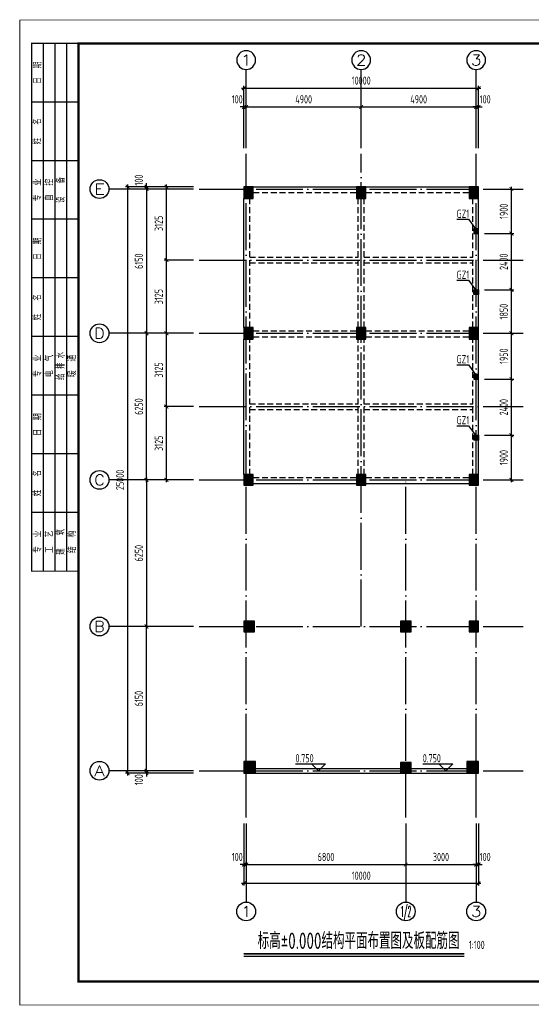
# Model space of a CAD drawing. Extents: x 287149 to 898857, y 100802 to 160212.
# Drawn here: x 646237 to 668119, y 100812 to 142832 of the extents above; entities that cross this region are included whole.
import ezdxf
from ezdxf.enums import TextEntityAlignment as Align

# ---------------------------------------------------------------- set-up
doc = ezdxf.new("R2010")
doc.units = 0
doc.header["$LTSCALE"] = 1000
doc.linetypes.add('3', pattern=[3.75, 2.5, -1.25])
doc.linetypes.add('DOTE', pattern=[2.42, 2, -0.2, 0.02, -0.2])
doc.layers.get('0').update_dxf_attribs({"linetype": 'CONTINUOUS'})
doc.layers.get('DEFPOINTS').update_dxf_attribs({"linetype": 'CONTINUOUS'})
for name, color, linetype in [('AXIS', 8, 'DOTE'), ('AXIS_DIM', 3, 'CONTINUOUS'), ('AXIS_TEXT', 3, 'CONTINUOUS'), ('COLU', 7, 'CONTINUOUS'), ('FRAME', 3, 'CONTINUOUS'), ('S_BEAM', 4, 'CONTINUOUS'), ('S_BEAMDASH', 134, '3'), ('S_CL', 2, 'CONTINUOUS'), ('TEXT', 7, 'CONTINUOUS'), ('THIN', 7, 'CONTINUOUS'), ('填充', 8, 'CONTINUOUS'), ('柱涂实', 54, 'CONTINUOUS'), ('第三道尺寸线', 4, 'CONTINUOUS')]:
    doc.layers.add(name, color=color, linetype=linetype)
doc.styles.add('_AXIS', font='complex.shx', dxfattribs={"bigfont": 'gbcbig.shx'})
doc.styles.add('COMPLEX', font='COMPLEX')
doc.styles.add('DXFS', font='txt.shx', dxfattribs={"width": 0.7, "bigfont": 'dxfs.shx'})
doc.styles.add('TSSD_Dimension', font='tssdeng.shx', dxfattribs={"width": 0.7, "bigfont": 'hztxt.shx'})
doc.styles.add('TSSD_Label', font='tssdeng.shx', dxfattribs={"width": 0.7, "bigfont": 'aHzTXT.shx'})
doc.styles.add('TSSD_Rein', font='tssdeng.shx', dxfattribs={"width": 0.7, "bigfont": 'hztxt.shx'})
doc.dimstyles.new('TSSD_100_100', dxfattribs={"dimtxt": 350, "dimasz": 150, "dimexe": 100, "dimexo": 250, "dimgap": 150, "dimtad": 1, "dimdec": 0, "dimzin": 0, "dimdsep": 46, "dimtxsty": 'TSSD_Dimension', "dimblk": 'ARCHTICK', "dimcen": 0, "dimdle": 100, "dimclrd": 3, "dimclre": 3, "dimclrt": 7, "dimadec": 0, "dimazin": 0, "dimtfac": 1, "dimtdec": 0, "dimtix": 1, "dimtmove": 2, "dimatfit": 3, "dimfxl": 100, "dimtolj": 1, "dimtzin": 0, "dimarcsym": 0})

# ---------------------------------------------------------------- blocks, each defined once
blk = doc.blocks.new('_ARCHTICK')
at = {"color": 0}
blk.add_lwpolyline([(-0.53033, -0.53033, 0.25, 0.25, 0), (0.53033, 0.53033, 0.5, 0.5, 0)], format="xyseb", dxfattribs=at)
blk = doc.blocks.new('*D180')
at = {"layer": 'AXIS_DIM', "color": 3, "lineweight": -2}
for p, q in [((655786.971394, 139111.631469), (660886.971394, 139111.631469)), ((655886.971394, 137361.708046), (655886.971394, 139211.631469)), ((660786.971394, 137361.708046), (660786.971394, 139211.631469))]:
    blk.add_line(p, q, dxfattribs=at)
at = {"layer": 'DEFPOINTS', "color": 0}
for p in [(660786.971394, 139111.631469), (655886.971394, 137111.708046), (660786.971394, 137111.708046)]:
    blk.add_point(p, dxfattribs=at)
at = {"layer": 'AXIS_DIM', "color": 3, "lineweight": -2, "xscale": 150, "yscale": 150, "zscale": 150, "rotation": 180}
blk.add_blockref('_ARCHTICK', (655886.971394, 139111.631469), dxfattribs=at)
at = {"layer": 'AXIS_DIM', "color": 3, "lineweight": -2, "xscale": 150, "yscale": 150, "zscale": 150}
blk.add_blockref('_ARCHTICK', (660786.971394, 139111.631469), dxfattribs=at)
at = {"layer": 'AXIS_DIM', "color": 7, "insert": (658336.971394, 139436.631469), "char_height": 350, "attachment_point": 5, "style": 'TSSD_Dimension'}
blk.add_mtext('\\A1;4900', dxfattribs=at)
blk = doc.blocks.new('*D181')
at = {"layer": 'AXIS_DIM', "color": 3, "lineweight": -2}
for p, q in [((660686.971394, 139111.631469), (665786.971394, 139111.631469)), ((660786.971394, 137361.708046), (660786.971394, 139211.631469)), ((665686.971394, 137361.708046), (665686.971394, 139211.631469))]:
    blk.add_line(p, q, dxfattribs=at)
at = {"layer": 'DEFPOINTS', "color": 0}
for p in [(665686.971394, 139111.631469), (660786.971394, 137111.708046), (665686.971394, 137111.708046)]:
    blk.add_point(p, dxfattribs=at)
at = {"layer": 'AXIS_DIM', "color": 3, "lineweight": -2, "xscale": 150, "yscale": 150, "zscale": 150, "rotation": 180}
blk.add_blockref('_ARCHTICK', (660786.971394, 139111.631469), dxfattribs=at)
at = {"layer": 'AXIS_DIM', "color": 3, "lineweight": -2, "xscale": 150, "yscale": 150, "zscale": 150}
blk.add_blockref('_ARCHTICK', (665686.971394, 139111.631469), dxfattribs=at)
at = {"layer": 'AXIS_DIM', "color": 7, "insert": (663236.971394, 139436.631469), "char_height": 350, "attachment_point": 5, "style": 'TSSD_Dimension'}
blk.add_mtext('\\A1;4900', dxfattribs=at)
blk = doc.blocks.new('*D182')
at = {"layer": 'AXIS_DIM', "color": 3, "lineweight": -2}
for p, q in [((653636.971394, 116961.708046), (651537.044864, 116961.708046)), ((651637.044864, 110711.708046), (651637.044864, 117061.708046)), ((653636.971394, 110811.708046), (651537.044864, 110811.708046))]:
    blk.add_line(p, q, dxfattribs=at)
at = {"layer": 'DEFPOINTS', "color": 0}
for p in [(651637.044864, 116961.708046), (653886.971394, 116961.708046), (653886.971394, 110811.708046)]:
    blk.add_point(p, dxfattribs=at)
at = {"layer": 'AXIS_DIM', "color": 3, "lineweight": -2, "xscale": 150, "yscale": 150, "zscale": 150}
for p, rotation in [((651637.044864, 116961.708046), 90), ((651637.044864, 110811.708046), 270)]:
    blk.add_blockref('_ARCHTICK', p, dxfattribs=dict(at, rotation=rotation))
at = {"layer": 'AXIS_DIM', "color": 7, "insert": (651312.044864, 113886.708046), "char_height": 350, "attachment_point": 5, "rotation": 90, "style": 'TSSD_Dimension'}
blk.add_mtext('\\A1;6150', dxfattribs=at)
blk = doc.blocks.new('*D183')
at = {"layer": 'AXIS_DIM', "color": 3, "lineweight": -2}
for p, q in [((653636.971394, 123211.708046), (651537.044864, 123211.708046)), ((651637.044864, 123311.708046), (651637.044864, 116861.708046)), ((653636.971394, 116961.708046), (651537.044864, 116961.708046))]:
    blk.add_line(p, q, dxfattribs=at)
at = {"layer": 'DEFPOINTS', "color": 0}
for p in [(653886.971394, 123211.708046), (651637.044864, 116961.708046), (653886.971394, 116961.708046)]:
    blk.add_point(p, dxfattribs=at)
at = {"layer": 'AXIS_DIM', "color": 3, "lineweight": -2, "xscale": 150, "yscale": 150, "zscale": 150}
for p, rotation in [((651637.044864, 123211.708046), 90), ((651637.044864, 116961.708046), 270)]:
    blk.add_blockref('_ARCHTICK', p, dxfattribs=dict(at, rotation=rotation))
at = {"layer": 'AXIS_DIM', "color": 7, "insert": (651312.044864, 120086.708046), "char_height": 350, "attachment_point": 5, "rotation": 90, "style": 'TSSD_Dimension'}
blk.add_mtext('\\A1;6250', dxfattribs=at)
blk = doc.blocks.new('*D184')
at = {"layer": 'AXIS_DIM', "color": 3, "lineweight": -2}
for p, q in [((653636.971394, 135611.708046), (651537.044864, 135611.708046)), ((651637.044864, 135711.708046), (651637.044864, 129361.708046)), ((653636.971394, 129461.708046), (651537.044864, 129461.708046))]:
    blk.add_line(p, q, dxfattribs=at)
at = {"layer": 'DEFPOINTS', "color": 0}
for p in [(653886.971394, 135611.708046), (651637.044864, 129461.708046), (653886.971394, 129461.708046)]:
    blk.add_point(p, dxfattribs=at)
at = {"layer": 'AXIS_DIM', "color": 3, "lineweight": -2, "xscale": 150, "yscale": 150, "zscale": 150}
for p, rotation in [((651637.044864, 135611.708046), 90), ((651637.044864, 129461.708046), 270)]:
    blk.add_blockref('_ARCHTICK', p, dxfattribs=dict(at, rotation=rotation))
at = {"layer": 'AXIS_DIM', "color": 7, "insert": (651312.044864, 132536.708046), "char_height": 350, "attachment_point": 5, "rotation": 90, "style": 'TSSD_Dimension'}
blk.add_mtext('\\A1;6150', dxfattribs=at)
blk = doc.blocks.new('*D185')
at = {"layer": 'AXIS_DIM', "color": 3, "lineweight": -2}
for p, q in [((655786.971394, 137361.708046), (655786.971394, 140011.631469)), ((665786.971394, 137361.708046), (665786.971394, 140011.631469)), ((655686.971394, 139911.631469), (665886.971394, 139911.631469))]:
    blk.add_line(p, q, dxfattribs=at)
at = {"layer": 'DEFPOINTS', "color": 0}
for p in [(665786.971394, 139911.631469), (655786.971394, 137111.708046), (665786.971394, 137111.708046)]:
    blk.add_point(p, dxfattribs=at)
at = {"layer": 'AXIS_DIM', "color": 3, "lineweight": -2, "xscale": 150, "yscale": 150, "zscale": 150, "rotation": 180}
blk.add_blockref('_ARCHTICK', (655786.971394, 139911.631469), dxfattribs=at)
at = {"layer": 'AXIS_DIM', "color": 3, "lineweight": -2, "xscale": 150, "yscale": 150, "zscale": 150}
blk.add_blockref('_ARCHTICK', (665786.971394, 139911.631469), dxfattribs=at)
at = {"layer": 'AXIS_DIM', "color": 7, "insert": (660786.971394, 140236.631469), "char_height": 350, "attachment_point": 5, "style": 'TSSD_Dimension'}
blk.add_mtext('\\A1;10000', dxfattribs=at)
blk = doc.blocks.new('*D186')
at = {"layer": 'AXIS_DIM', "color": 3, "lineweight": -2}
for p, q in [((650837.044864, 110611.708046), (650837.044864, 135811.708046)), ((653636.971394, 135711.708046), (650737.044864, 135711.708046)), ((653636.971394, 110711.708046), (650737.044864, 110711.708046))]:
    blk.add_line(p, q, dxfattribs=at)
at = {"layer": 'DEFPOINTS', "color": 0}
for p in [(650837.044864, 135711.708046), (653886.971394, 135711.708046), (653886.971394, 110711.708046)]:
    blk.add_point(p, dxfattribs=at)
at = {"layer": 'AXIS_DIM', "color": 3, "lineweight": -2, "xscale": 150, "yscale": 150, "zscale": 150}
for p, rotation in [((650837.044864, 135711.708046), 90), ((650837.044864, 110711.708046), 270)]:
    blk.add_blockref('_ARCHTICK', p, dxfattribs=dict(at, rotation=rotation))
at = {"layer": 'AXIS_DIM', "color": 7, "insert": (650512.044864, 123211.708046), "char_height": 350, "attachment_point": 5, "rotation": 90, "style": 'TSSD_Dimension'}
blk.add_mtext('\\A1;25000', dxfattribs=at)
blk = doc.blocks.new('*D187')
at = {"layer": 'AXIS_DIM', "color": 3, "lineweight": -2}
for p, q in [((651637.044864, 110811.708046), (651637.044864, 110961.708046)), ((653636.971394, 110811.708046), (651537.044864, 110811.708046)), ((653636.971394, 110711.708046), (651537.044864, 110711.708046)), ((651637.044864, 110811.708046), (651637.044864, 110711.708046)), ((651637.044864, 110711.708046), (651637.044864, 110561.708046))]:
    blk.add_line(p, q, dxfattribs=at)
at = {"layer": 'DEFPOINTS', "color": 0}
for p in [(651637.044864, 110711.708046), (653886.971394, 110811.708046), (653886.971394, 110711.708046)]:
    blk.add_point(p, dxfattribs=at)
at = {"layer": 'AXIS_DIM', "color": 3, "lineweight": -2, "xscale": 150, "yscale": 150, "zscale": 150}
for p, rotation in [((651637.044864, 110811.708046), 270), ((651637.044864, 110711.708046), 90)]:
    blk.add_blockref('_ARCHTICK', p, dxfattribs=dict(at, rotation=rotation))
at = {"layer": 'AXIS_DIM', "color": 7, "insert": (651312.044864, 110429.464456), "char_height": 350, "attachment_point": 5, "rotation": 90, "style": 'TSSD_Dimension'}
blk.add_mtext('\\A1;100', dxfattribs=at)
blk = doc.blocks.new('*D188')
at = {"layer": 'AXIS_DIM', "color": 3, "lineweight": -2}
for p, q in [((651637.044864, 135711.708046), (651637.044864, 135861.708046)), ((653636.971394, 135711.708046), (651537.044864, 135711.708046)), ((653636.971394, 135611.708046), (651537.044864, 135611.708046)), ((651637.044864, 135611.708046), (651637.044864, 135711.708046)), ((651637.044864, 135611.708046), (651637.044864, 135461.708046))]:
    blk.add_line(p, q, dxfattribs=at)
at = {"layer": 'DEFPOINTS', "color": 0}
for p in [(651637.044864, 135711.708046), (653886.971394, 135711.708046), (653886.971394, 135611.708046)]:
    blk.add_point(p, dxfattribs=at)
at = {"layer": 'AXIS_DIM', "color": 3, "lineweight": -2, "xscale": 150, "yscale": 150, "zscale": 150}
for p, rotation in [((651637.044864, 135711.708046), 270), ((651637.044864, 135611.708046), 90)]:
    blk.add_blockref('_ARCHTICK', p, dxfattribs=dict(at, rotation=rotation))
at = {"layer": 'AXIS_DIM', "color": 7, "insert": (651312.044864, 135993.951635), "char_height": 350, "attachment_point": 5, "rotation": 90, "style": 'TSSD_Dimension'}
blk.add_mtext('\\A1;100', dxfattribs=at)
blk = doc.blocks.new('*D189')
at = {"layer": 'AXIS_DIM', "color": 3, "lineweight": -2}
for p, q in [((665686.971394, 139111.631469), (665536.971394, 139111.631469)), ((665686.971394, 137361.708046), (665686.971394, 139211.631469)), ((665686.971394, 139111.631469), (665786.971394, 139111.631469)), ((665786.971394, 137361.708046), (665786.971394, 139211.631469)), ((665786.971394, 139111.631469), (665936.971394, 139111.631469))]:
    blk.add_line(p, q, dxfattribs=at)
at = {"layer": 'DEFPOINTS', "color": 0}
for p in [(665786.971394, 139111.631469), (665686.971394, 137111.708046), (665786.971394, 137111.708046)]:
    blk.add_point(p, dxfattribs=at)
at = {"layer": 'AXIS_DIM', "color": 3, "lineweight": -2, "xscale": 150, "yscale": 150, "zscale": 150}
blk.add_blockref('_ARCHTICK', (665686.971394, 139111.631469), dxfattribs=at)
at = {"layer": 'AXIS_DIM', "color": 3, "lineweight": -2, "xscale": 150, "yscale": 150, "zscale": 150, "rotation": 180}
blk.add_blockref('_ARCHTICK', (665786.971394, 139111.631469), dxfattribs=at)
at = {"layer": 'AXIS_DIM', "color": 7, "insert": (666069.214984, 139436.631469), "char_height": 350, "attachment_point": 5, "style": 'TSSD_Dimension'}
blk.add_mtext('\\A1;100', dxfattribs=at)
blk = doc.blocks.new('*D190')
at = {"layer": 'AXIS_DIM', "color": 3, "lineweight": -2}
for p, q in [((655786.971394, 139111.631469), (655636.971394, 139111.631469)), ((655786.971394, 137361.708046), (655786.971394, 139211.631469)), ((655886.971394, 139111.631469), (655786.971394, 139111.631469)), ((655886.971394, 137361.708046), (655886.971394, 139211.631469)), ((655886.971394, 139111.631469), (656036.971394, 139111.631469))]:
    blk.add_line(p, q, dxfattribs=at)
at = {"layer": 'DEFPOINTS', "color": 0}
for p in [(655786.971394, 139111.631469), (655786.971394, 137111.708046), (655886.971394, 137111.708046)]:
    blk.add_point(p, dxfattribs=at)
at = {"layer": 'AXIS_DIM', "color": 3, "lineweight": -2, "xscale": 150, "yscale": 150, "zscale": 150}
blk.add_blockref('_ARCHTICK', (655786.971394, 139111.631469), dxfattribs=at)
at = {"layer": 'AXIS_DIM', "color": 3, "lineweight": -2, "xscale": 150, "yscale": 150, "zscale": 150, "rotation": 180}
blk.add_blockref('_ARCHTICK', (655886.971394, 139111.631469), dxfattribs=at)
at = {"layer": 'AXIS_DIM', "color": 7, "insert": (655504.727804, 139436.631469), "char_height": 350, "attachment_point": 5, "style": 'TSSD_Dimension'}
blk.add_mtext('\\A1;100', dxfattribs=at)
blk = doc.blocks.new('_AXISO')
blk.add_circle((0, 0), 0.5)
at = {"layer": 'AXIS_TEXT', "style": 'COMPLEX', "width": 1.041667}
blk.add_attdef('A', text='', height=0.56, dxfattribs=at).set_placement((-0.25, -0.28), (0.25, -0.28), align=Align.FIT)
blk = doc.blocks.new('*D191')
at = {"layer": 'AXIS_DIM', "color": 3, "lineweight": -2}
for p, q in [((653636.971394, 129461.708046), (651537.044864, 129461.708046)), ((651637.044864, 123111.708046), (651637.044864, 129561.708046)), ((653636.971394, 123211.708046), (651537.044864, 123211.708046))]:
    blk.add_line(p, q, dxfattribs=at)
at = {"layer": 'DEFPOINTS', "color": 0}
for p in [(651637.044864, 129461.708046), (653886.971394, 129461.708046), (653886.971394, 123211.708046)]:
    blk.add_point(p, dxfattribs=at)
at = {"layer": 'AXIS_DIM', "color": 3, "lineweight": -2, "xscale": 150, "yscale": 150, "zscale": 150}
for p, rotation in [((651637.044864, 129461.708046), 90), ((651637.044864, 123211.708046), 270)]:
    blk.add_blockref('_ARCHTICK', p, dxfattribs=dict(at, rotation=rotation))
at = {"layer": 'AXIS_DIM', "color": 7, "insert": (651312.044864, 126336.708046), "char_height": 350, "attachment_point": 5, "rotation": 90, "style": 'TSSD_Dimension'}
blk.add_mtext('\\A1;6250', dxfattribs=at)
blk = doc.blocks.new('*D192')
at = {"layer": 'AXIS_DIM', "color": 3, "lineweight": -2}
for p, q in [((655886.971394, 108561.708046), (655886.971394, 106711.784623)), ((662686.971394, 108561.708046), (662686.971394, 106711.784623)), ((655786.971394, 106811.784623), (662786.971394, 106811.784623))]:
    blk.add_line(p, q, dxfattribs=at)
at = {"layer": 'DEFPOINTS', "color": 0}
for p in [(655886.971394, 108811.708046), (662686.971394, 108811.708046), (662686.971394, 106811.784623)]:
    blk.add_point(p, dxfattribs=at)
at = {"layer": 'AXIS_DIM', "color": 3, "lineweight": -2, "xscale": 150, "yscale": 150, "zscale": 150, "rotation": 180}
blk.add_blockref('_ARCHTICK', (655886.971394, 106811.784623), dxfattribs=at)
at = {"layer": 'AXIS_DIM', "color": 3, "lineweight": -2, "xscale": 150, "yscale": 150, "zscale": 150}
blk.add_blockref('_ARCHTICK', (662686.971394, 106811.784623), dxfattribs=at)
at = {"layer": 'AXIS_DIM', "color": 7, "insert": (659286.971394, 107136.784623), "char_height": 350, "attachment_point": 5, "style": 'TSSD_Dimension'}
blk.add_mtext('\\A1;6800', dxfattribs=at)
blk = doc.blocks.new('*D193')
at = {"layer": 'AXIS_DIM', "color": 3, "lineweight": -2}
for p, q in [((662686.971394, 108561.708046), (662686.971394, 106711.784623)), ((665686.971394, 108561.708046), (665686.971394, 106711.784623)), ((662586.971394, 106811.784623), (665786.971394, 106811.784623))]:
    blk.add_line(p, q, dxfattribs=at)
at = {"layer": 'DEFPOINTS', "color": 0}
for p in [(662686.971394, 108811.708046), (665686.971394, 108811.708046), (665686.971394, 106811.784623)]:
    blk.add_point(p, dxfattribs=at)
at = {"layer": 'AXIS_DIM', "color": 3, "lineweight": -2, "xscale": 150, "yscale": 150, "zscale": 150, "rotation": 180}
blk.add_blockref('_ARCHTICK', (662686.971394, 106811.784623), dxfattribs=at)
at = {"layer": 'AXIS_DIM', "color": 3, "lineweight": -2, "xscale": 150, "yscale": 150, "zscale": 150}
blk.add_blockref('_ARCHTICK', (665686.971394, 106811.784623), dxfattribs=at)
at = {"layer": 'AXIS_DIM', "color": 7, "insert": (664186.971394, 107136.784623), "char_height": 350, "attachment_point": 5, "style": 'TSSD_Dimension'}
blk.add_mtext('\\A1;3000', dxfattribs=at)
blk = doc.blocks.new('*D194')
at = {"layer": 'AXIS_DIM', "color": 3, "lineweight": -2}
for p, q in [((655786.971394, 108561.708046), (655786.971394, 105911.784623)), ((665786.971394, 108561.708046), (665786.971394, 105911.784623)), ((655686.971394, 106011.784623), (665886.971394, 106011.784623))]:
    blk.add_line(p, q, dxfattribs=at)
at = {"layer": 'DEFPOINTS', "color": 0}
for p in [(655786.971394, 108811.708046), (665786.971394, 108811.708046), (665786.971394, 106011.784623)]:
    blk.add_point(p, dxfattribs=at)
at = {"layer": 'AXIS_DIM', "color": 3, "lineweight": -2, "xscale": 150, "yscale": 150, "zscale": 150, "rotation": 180}
blk.add_blockref('_ARCHTICK', (655786.971394, 106011.784623), dxfattribs=at)
at = {"layer": 'AXIS_DIM', "color": 3, "lineweight": -2, "xscale": 150, "yscale": 150, "zscale": 150}
blk.add_blockref('_ARCHTICK', (665786.971394, 106011.784623), dxfattribs=at)
at = {"layer": 'AXIS_DIM', "color": 7, "insert": (660786.971394, 106336.784623), "char_height": 350, "attachment_point": 5, "style": 'TSSD_Dimension'}
blk.add_mtext('\\A1;10000', dxfattribs=at)
blk = doc.blocks.new('*D195')
at = {"layer": 'AXIS_DIM', "color": 3, "lineweight": -2}
for p, q in [((665686.971394, 108561.708046), (665686.971394, 106711.784623)), ((665786.971394, 108561.708046), (665786.971394, 106711.784623)), ((665686.971394, 106811.784623), (665536.971394, 106811.784623)), ((665686.971394, 106811.784623), (665786.971394, 106811.784623)), ((665786.971394, 106811.784623), (665936.971394, 106811.784623))]:
    blk.add_line(p, q, dxfattribs=at)
at = {"layer": 'DEFPOINTS', "color": 0}
for p in [(665686.971394, 108811.708046), (665786.971394, 108811.708046), (665786.971394, 106811.784623)]:
    blk.add_point(p, dxfattribs=at)
at = {"layer": 'AXIS_DIM', "color": 3, "lineweight": -2, "xscale": 150, "yscale": 150, "zscale": 150}
blk.add_blockref('_ARCHTICK', (665686.971394, 106811.784623), dxfattribs=at)
at = {"layer": 'AXIS_DIM', "color": 3, "lineweight": -2, "xscale": 150, "yscale": 150, "zscale": 150, "rotation": 180}
blk.add_blockref('_ARCHTICK', (665786.971394, 106811.784623), dxfattribs=at)
at = {"layer": 'AXIS_DIM', "color": 7, "insert": (666069.214984, 107136.784623), "char_height": 350, "attachment_point": 5, "style": 'TSSD_Dimension'}
blk.add_mtext('\\A1;100', dxfattribs=at)
blk = doc.blocks.new('*D196')
at = {"layer": 'AXIS_DIM', "color": 3, "lineweight": -2}
for p, q in [((655786.971394, 108561.708046), (655786.971394, 106711.784623)), ((655886.971394, 108561.708046), (655886.971394, 106711.784623)), ((655786.971394, 106811.784623), (655636.971394, 106811.784623)), ((655886.971394, 106811.784623), (655786.971394, 106811.784623)), ((655886.971394, 106811.784623), (656036.971394, 106811.784623))]:
    blk.add_line(p, q, dxfattribs=at)
at = {"layer": 'DEFPOINTS', "color": 0}
for p in [(655786.971394, 108811.708046), (655886.971394, 108811.708046), (655786.971394, 106811.784623)]:
    blk.add_point(p, dxfattribs=at)
at = {"layer": 'AXIS_DIM', "color": 3, "lineweight": -2, "xscale": 150, "yscale": 150, "zscale": 150}
blk.add_blockref('_ARCHTICK', (655786.971394, 106811.784623), dxfattribs=at)
at = {"layer": 'AXIS_DIM', "color": 3, "lineweight": -2, "xscale": 150, "yscale": 150, "zscale": 150, "rotation": 180}
blk.add_blockref('_ARCHTICK', (655886.971394, 106811.784623), dxfattribs=at)
at = {"layer": 'AXIS_DIM', "color": 7, "insert": (655504.727804, 107136.784623), "char_height": 350, "attachment_point": 5, "style": 'TSSD_Dimension'}
blk.add_mtext('\\A1;100', dxfattribs=at)
blk = doc.blocks.new('A$C2F0C53E4')
at = {"layer": 'FRAME', "lineweight": 18}
blk.add_line((0, 0), (0, 42000), dxfattribs=at)
at = {"layer": 'FRAME'}
for points, const_width in [([(10, 42010), (10, 10), (59410, 10), (59410, 42010)], 20), ([(2510, 41010), (2510, 1010), (58410, 1010), (58410, 41010)], 100)]:
    blk.add_lwpolyline(points, close=True, dxfattribs=dict(at, const_width=const_width))
at = {"layer": 'FRAME', "const_width": 50}
blk.add_lwpolyline([(2510, 41010), (510, 41010), (510, 18510), (2510, 18510)], dxfattribs=at)
at = {"layer": 'FRAME'}
for points in [[(1010, 18510), (1010, 41010)], [(1510, 18510), (1510, 41010)], [(2010, 18510), (2010, 41010)], [(2510, 38510), (510, 38510)], [(2510, 36010), (510, 36010)], [(2510, 33510), (510, 33510)], [(2510, 31010), (510, 31010)], [(2510, 28510), (510, 28510)], [(2510, 26010), (510, 26010)], [(2510, 23510), (510, 23510)], [(2510, 21010), (510, 21010)]]:
    blk.add_lwpolyline(points, dxfattribs=at)
at = {"layer": 'FRAME', "char_height": 300, "attachment_point": 5, "rotation": 90, "style": 'DXFS'}
for s, insert, width in [('{\\f宋体|b0|i0|c134|p2;日\\Ftxt.shx,dxfs.shx|c134;  \\f宋体|b0|i0|c134|p2;期\\P}', (760, 39760), 1132.5), ('姓   名', (760, 37260), 1185), ('{\\f宋体|b0|i0|c134|p2;专\\Ftxt.shx,dxfs.shx|c134;  \\f宋体|b0|i0|c134|p2;业\\P}', (760, 34760), 1203.38), ('{\\f宋体|b0|i0|c134|p2;自\\Ftxt.shx,dxfs.shx|c134;  \\f宋体|b0|i0|c134|p2;控\\P}', (1260, 34760), 1148.25), ('设   备', (1760, 34760), 1227), ('{\\f宋体|b0|i0|c134|p2;日\\Ftxt.shx,dxfs.shx|c134;  \\f宋体|b0|i0|c134|p2;期\\P}', (760, 32260), 1132.5), ('姓   名', (760, 29760), 1185), ('给 排 水', (1760, 27260), 1352.62), ('{\\f宋体|b0|i0|c134|p2;专\\Ftxt.shx,dxfs.shx|c134;  \\f宋体|b0|i0|c134|p2;业\\P}', (760, 27260), 1203.38), ('{\\f宋体|b0|i0|c134|p2;电\\Ftxt.shx,dxfs.shx|c134;  \\f宋体|b0|i0|c134|p2;气\\P}', (1260, 27260), 1182.38), ('{\\f宋体|b0|i0|c134|p2;暖\\Ftxt.shx,dxfs.shx|c134;  \\f宋体|b0|i0|c134|p2;通\\P}', (2230, 27260), 1200.75), ('{\\f宋体|b0|i0|c134|p2;日\\Ftxt.shx,dxfs.shx|c134;  \\f宋体|b0|i0|c134|p2;期\\P}', (760, 24760), 1132.5), ('姓   名', (760, 22260), 1185), ('{\\f宋体|b0|i0|c134|p2;专\\Ftxt.shx,dxfs.shx|c134;  \\f宋体|b0|i0|c134|p2;业\\P}', (760, 19760), 1203.38), ('{\\f宋体|b0|i0|c134|p2;工\\Ftxt.shx,dxfs.shx|c134;  \\f宋体|b0|i0|c134|p2;艺\\P}', (1260, 19760), 1177.12), ('建   筑', (1760, 19760), 1206), ('{\\f宋体|b0|i0|c134|p2;结\\Ftxt.shx,dxfs.shx|c134;  \\f宋体|b0|i0|c134|p2;构\\P}', (2230, 19760), 1192.88)]:
    blk.add_mtext(s, dxfattribs=dict(at, insert=insert, width=width))
blk = doc.blocks.new('*D216')
at = {"layer": 'DEFPOINTS', "color": 0}
for p in [(665786.970631, 135611.708046), (667186.970631, 135611.708046), (665786.970631, 133711.708046)]:
    blk.add_point(p, dxfattribs=at)
at = {"layer": '第三道尺寸线', "color": 3, "lineweight": -2}
for p, q in [((666036.970631, 135611.708046), (667286.970631, 135611.708046)), ((667186.970631, 133611.708046), (667186.970631, 135711.708046)), ((666036.970631, 133711.708046), (667286.970631, 133711.708046))]:
    blk.add_line(p, q, dxfattribs=at)
at = {"layer": '第三道尺寸线', "color": 3, "lineweight": -2, "xscale": 150, "yscale": 150, "zscale": 150}
for p, rotation in [((667186.970631, 135611.708046), 90), ((667186.970631, 133711.708046), 270)]:
    blk.add_blockref('_ARCHTICK', p, dxfattribs=dict(at, rotation=rotation))
at = {"layer": '第三道尺寸线', "color": 7, "insert": (666861.970631, 134661.708046), "char_height": 350, "attachment_point": 5, "rotation": 90, "style": 'TSSD_Dimension'}
blk.add_mtext('\\A1;1900', dxfattribs=at)
blk = doc.blocks.new('*D217')
at = {"layer": 'DEFPOINTS', "color": 0}
for p in [(665786.970631, 133711.708046), (667186.970631, 133711.708046), (665786.970631, 131311.708046)]:
    blk.add_point(p, dxfattribs=at)
at = {"layer": '第三道尺寸线', "color": 3, "lineweight": -2}
for p, q in [((666036.970631, 133711.708046), (667286.970631, 133711.708046)), ((667186.970631, 131211.708046), (667186.970631, 133811.708046)), ((666036.970631, 131311.708046), (667286.970631, 131311.708046))]:
    blk.add_line(p, q, dxfattribs=at)
at = {"layer": '第三道尺寸线', "color": 3, "lineweight": -2, "xscale": 150, "yscale": 150, "zscale": 150}
for p, rotation in [((667186.970631, 133711.708046), 90), ((667186.970631, 131311.708046), 270)]:
    blk.add_blockref('_ARCHTICK', p, dxfattribs=dict(at, rotation=rotation))
at = {"layer": '第三道尺寸线', "color": 7, "insert": (666861.970631, 132511.708046), "char_height": 350, "attachment_point": 5, "rotation": 90, "style": 'TSSD_Dimension'}
blk.add_mtext('\\A1;2400', dxfattribs=at)
blk = doc.blocks.new('*D218')
at = {"layer": 'DEFPOINTS', "color": 0}
for p in [(665786.970631, 131311.708046), (667186.970631, 131311.708046), (665786.970631, 129461.708046)]:
    blk.add_point(p, dxfattribs=at)
at = {"layer": '第三道尺寸线', "color": 3, "lineweight": -2}
for p, q in [((666036.970631, 131311.708046), (667286.970631, 131311.708046)), ((667186.970631, 129361.708046), (667186.970631, 131411.708046)), ((666036.970631, 129461.708046), (667286.970631, 129461.708046))]:
    blk.add_line(p, q, dxfattribs=at)
at = {"layer": '第三道尺寸线', "color": 3, "lineweight": -2, "xscale": 150, "yscale": 150, "zscale": 150}
for p, rotation in [((667186.970631, 131311.708046), 90), ((667186.970631, 129461.708046), 270)]:
    blk.add_blockref('_ARCHTICK', p, dxfattribs=dict(at, rotation=rotation))
at = {"layer": '第三道尺寸线', "color": 7, "insert": (666861.970631, 130386.708046), "char_height": 350, "attachment_point": 5, "rotation": 90, "style": 'TSSD_Dimension'}
blk.add_mtext('\\A1;1850', dxfattribs=at)
blk = doc.blocks.new('*D219')
at = {"layer": 'DEFPOINTS', "color": 0}
for p in [(665786.970631, 129461.708046), (667186.970631, 129461.708046), (665786.970631, 127511.708046)]:
    blk.add_point(p, dxfattribs=at)
at = {"layer": '第三道尺寸线', "color": 3, "lineweight": -2}
for p, q in [((666036.970631, 129461.708046), (667286.970631, 129461.708046)), ((667186.970631, 127411.708046), (667186.970631, 129561.708046)), ((666036.970631, 127511.708046), (667286.970631, 127511.708046))]:
    blk.add_line(p, q, dxfattribs=at)
at = {"layer": '第三道尺寸线', "color": 3, "lineweight": -2, "xscale": 150, "yscale": 150, "zscale": 150}
for p, rotation in [((667186.970631, 129461.708046), 90), ((667186.970631, 127511.708046), 270)]:
    blk.add_blockref('_ARCHTICK', p, dxfattribs=dict(at, rotation=rotation))
at = {"layer": '第三道尺寸线', "color": 7, "insert": (666861.970631, 128486.708046), "char_height": 350, "attachment_point": 5, "rotation": 90, "style": 'TSSD_Dimension'}
blk.add_mtext('\\A1;1950', dxfattribs=at)
blk = doc.blocks.new('*D220')
at = {"layer": 'DEFPOINTS', "color": 0}
for p in [(665786.970631, 127511.708046), (667186.970631, 127511.708046), (665786.970631, 125111.708046)]:
    blk.add_point(p, dxfattribs=at)
at = {"layer": '第三道尺寸线', "color": 3, "lineweight": -2}
for p, q in [((666036.970631, 127511.708046), (667286.970631, 127511.708046)), ((667186.970631, 125011.708046), (667186.970631, 127611.708046)), ((666036.970631, 125111.708046), (667286.970631, 125111.708046))]:
    blk.add_line(p, q, dxfattribs=at)
at = {"layer": '第三道尺寸线', "color": 3, "lineweight": -2, "xscale": 150, "yscale": 150, "zscale": 150}
for p, rotation in [((667186.970631, 127511.708046), 90), ((667186.970631, 125111.708046), 270)]:
    blk.add_blockref('_ARCHTICK', p, dxfattribs=dict(at, rotation=rotation))
at = {"layer": '第三道尺寸线', "color": 7, "insert": (666861.970631, 126311.708046), "char_height": 350, "attachment_point": 5, "rotation": 90, "style": 'TSSD_Dimension'}
blk.add_mtext('\\A1;2400', dxfattribs=at)
blk = doc.blocks.new('*D221')
at = {"layer": 'DEFPOINTS', "color": 0}
for p in [(665786.970631, 125111.708046), (667186.970631, 125111.708046), (665786.970631, 123211.708046)]:
    blk.add_point(p, dxfattribs=at)
at = {"layer": '第三道尺寸线', "color": 3, "lineweight": -2}
for p, q in [((666036.970631, 125111.708046), (667286.970631, 125111.708046)), ((667186.970631, 123111.708046), (667186.970631, 125211.708046)), ((666036.970631, 123211.708046), (667286.970631, 123211.708046))]:
    blk.add_line(p, q, dxfattribs=at)
at = {"layer": '第三道尺寸线', "color": 3, "lineweight": -2, "xscale": 150, "yscale": 150, "zscale": 150}
for p, rotation in [((667186.970631, 125111.708046), 90), ((667186.970631, 123211.708046), 270)]:
    blk.add_blockref('_ARCHTICK', p, dxfattribs=dict(at, rotation=rotation))
at = {"layer": '第三道尺寸线', "color": 7, "insert": (666861.970631, 124161.708046), "char_height": 350, "attachment_point": 5, "rotation": 90, "style": 'TSSD_Dimension'}
blk.add_mtext('\\A1;1900', dxfattribs=at)
blk = doc.blocks.new('*D247')
at = {"layer": 'DEFPOINTS', "color": 0}
for p in [(652486.971394, 129461.708046), (653886.971394, 129461.708046), (653886.971394, 126336.708046)]:
    blk.add_point(p, dxfattribs=at)
at = {"layer": '第三道尺寸线', "color": 3, "lineweight": -2}
for p, q in [((653636.971394, 129461.708046), (652386.971394, 129461.708046)), ((652486.971394, 126236.708046), (652486.971394, 129561.708046)), ((653636.971394, 126336.708046), (652386.971394, 126336.708046))]:
    blk.add_line(p, q, dxfattribs=at)
at = {"layer": '第三道尺寸线', "color": 3, "lineweight": -2, "xscale": 150, "yscale": 150, "zscale": 150}
for p, rotation in [((652486.971394, 129461.708046), 90), ((652486.971394, 126336.708046), 270)]:
    blk.add_blockref('_ARCHTICK', p, dxfattribs=dict(at, rotation=rotation))
at = {"layer": '第三道尺寸线', "color": 7, "insert": (652161.971394, 127899.208046), "char_height": 350, "attachment_point": 5, "rotation": 90, "style": 'TSSD_Dimension'}
blk.add_mtext('\\A1;3125', dxfattribs=at)
blk = doc.blocks.new('*D248')
at = {"layer": 'DEFPOINTS', "color": 0}
for p in [(652486.971394, 126336.708046), (653886.971394, 126336.708046), (653886.971394, 123211.708046)]:
    blk.add_point(p, dxfattribs=at)
at = {"layer": '第三道尺寸线', "color": 3, "lineweight": -2}
for p, q in [((653636.971394, 126336.708046), (652386.971394, 126336.708046)), ((652486.971394, 123111.708046), (652486.971394, 126436.708046)), ((653636.971394, 123211.708046), (652386.971394, 123211.708046))]:
    blk.add_line(p, q, dxfattribs=at)
at = {"layer": '第三道尺寸线', "color": 3, "lineweight": -2, "xscale": 150, "yscale": 150, "zscale": 150}
for p, rotation in [((652486.971394, 126336.708046), 90), ((652486.971394, 123211.708046), 270)]:
    blk.add_blockref('_ARCHTICK', p, dxfattribs=dict(at, rotation=rotation))
at = {"layer": '第三道尺寸线', "color": 7, "insert": (652161.971394, 124774.208046), "char_height": 350, "attachment_point": 5, "rotation": 90, "style": 'TSSD_Dimension'}
blk.add_mtext('\\A1;3125', dxfattribs=at)
blk = doc.blocks.new('*D249')
at = {"layer": 'DEFPOINTS', "color": 0}
for p in [(652486.971394, 135711.708046), (653886.971394, 135711.708046), (653886.971394, 132586.708046)]:
    blk.add_point(p, dxfattribs=at)
at = {"layer": '第三道尺寸线', "color": 3, "lineweight": -2}
for p, q in [((652486.971394, 132486.708046), (652486.971394, 135811.708046)), ((653636.971394, 135711.708046), (652386.971394, 135711.708046)), ((653636.971394, 132586.708046), (652386.971394, 132586.708046))]:
    blk.add_line(p, q, dxfattribs=at)
at = {"layer": '第三道尺寸线', "color": 3, "lineweight": -2, "xscale": 150, "yscale": 150, "zscale": 150}
for p, rotation in [((652486.971394, 135711.708046), 90), ((652486.971394, 132586.708046), 270)]:
    blk.add_blockref('_ARCHTICK', p, dxfattribs=dict(at, rotation=rotation))
at = {"layer": '第三道尺寸线', "color": 7, "insert": (652161.971394, 134149.208046), "char_height": 350, "attachment_point": 5, "rotation": 90, "style": 'TSSD_Dimension'}
blk.add_mtext('\\A1;3125', dxfattribs=at)
blk = doc.blocks.new('*D250')
at = {"layer": 'DEFPOINTS', "color": 0}
for p in [(652486.971394, 132586.708046), (653886.971394, 132586.708046), (653886.971394, 129461.708046)]:
    blk.add_point(p, dxfattribs=at)
at = {"layer": '第三道尺寸线', "color": 3, "lineweight": -2}
for p, q in [((653636.971394, 132586.708046), (652386.971394, 132586.708046)), ((652486.971394, 129361.708046), (652486.971394, 132686.708046)), ((653636.971394, 129461.708046), (652386.971394, 129461.708046))]:
    blk.add_line(p, q, dxfattribs=at)
at = {"layer": '第三道尺寸线', "color": 3, "lineweight": -2, "xscale": 150, "yscale": 150, "zscale": 150}
for p, rotation in [((652486.971394, 132586.708046), 90), ((652486.971394, 129461.708046), 270)]:
    blk.add_blockref('_ARCHTICK', p, dxfattribs=dict(at, rotation=rotation))
at = {"layer": '第三道尺寸线', "color": 7, "insert": (652161.971394, 131024.208046), "char_height": 350, "attachment_point": 5, "rotation": 90, "style": 'TSSD_Dimension'}
blk.add_mtext('\\A1;3125', dxfattribs=at)

msp = doc.modelspace()

# ---------------------------------------------------------------- hatches: boundary and pattern name
at = {"layer": '柱涂实'}
for points in [[(656186.971, 135211.708), (656186.971, 135711.708), (655786.971, 135711.708), (655786.971, 135211.708)], [(660986.971, 135211.708), (660986.971, 135711.708), (660586.971, 135711.708), (660586.971, 135211.708)], [(665786.971, 135211.708), (665786.971, 135711.708), (665386.971, 135711.708), (665386.971, 135211.708)], [(665786.971, 133911.708), (665586.971, 133911.708), (665586.971, 133711.708), (665786.971, 133711.708)], [(665786.971, 131111.708), (665586.971, 131111.708), (665586.971, 131311.708), (665786.971, 131311.708)], [(656186.971, 129211.708), (656186.971, 129711.708), (655786.971, 129711.708), (655786.971, 129211.708)], [(660986.971, 129211.708), (660986.971, 129711.708), (660586.971, 129711.708), (660586.971, 129211.708)], [(665786.971, 129211.708), (665786.971, 129711.708), (665386.971, 129711.708), (665386.971, 129211.708)], [(665786.971, 127711.708), (665586.971, 127711.708), (665586.971, 127511.708), (665786.971, 127511.708)], [(665786.971, 124911.708), (665586.971, 124911.708), (665586.971, 125111.708), (665786.971, 125111.708)], [(656186.971, 122986.708), (656186.971, 123436.708), (655786.971, 123436.708), (655786.971, 122986.708)], [(660986.971, 122986.708), (660986.971, 123436.708), (660586.971, 123436.708), (660586.971, 122986.708)], [(665786.971, 122986.708), (665786.971, 123436.708), (665386.971, 123436.708), (665386.971, 122986.708)], [(656236.971, 116736.708), (656236.971, 117186.708), (655786.971, 117186.708), (655786.971, 116736.708)], [(662911.971, 116736.708), (662911.971, 117186.708), (662461.971, 117186.708), (662461.971, 116736.708)], [(665786.971, 116736.708), (665786.971, 117186.708), (665386.971, 117186.708), (665386.971, 116736.708)], [(656286.971, 110711.708), (656286.971, 111211.708), (655786.971, 111211.708), (655786.971, 110711.708)], [(662911.971, 110711.708), (662911.971, 111161.708), (662461.971, 111161.708), (662461.971, 110711.708)], [(665786.971, 110711.708), (665786.971, 111211.708), (665286.971, 111211.708), (665286.971, 110711.708)]]:
    msp.add_hatch(color=256, dxfattribs=at).paths.add_polyline_path(points)

# ---------------------------------------------------------------- linework, layer by layer
at = {"layer": 'AXIS'}
for p, q in [((655886.971, 108811.708), (655886.971, 137111.708)), ((660786.971, 116961.708), (660786.971, 137111.708)), ((665686.971, 108811.708), (665686.971, 137111.708)), ((653886.971, 135611.708), (667686.971, 135611.708)), ((653886.971, 132586.708), (667686.971, 132586.708)), ((653886.971, 129461.708), (667686.971, 129461.708)), ((653886.971, 126336.708), (667686.971, 126336.708)), ((653886.971, 123211.708), (667686.971, 123211.708)), ((662686.971, 108811.708), (662686.971, 123211.708)), ((653886.971, 116961.708), (667686.971, 116961.708)), ((653886.971, 110811.708), (667686.971, 110811.708))]:
    msp.add_line(p, q, dxfattribs=at)
at = {"layer": 'AXIS_TEXT'}
for p, q in [((655886.971, 137361.708), (655886.971, 140711.631)), ((660786.971, 137361.708), (660786.971, 140711.631)), ((665686.971, 137361.708), (665686.971, 140711.631)), ((653636.971, 135611.708), (650037.045, 135611.708)), ((653636.971, 129461.708), (650037.045, 129461.708)), ((653636.971, 123211.708), (650037.045, 123211.708)), ((653136.971, 116961.708), (650037.045, 116961.708)), ((653636.971, 110811.708), (650037.045, 110811.708)), ((655886.971, 108561.708), (655886.971, 105211.785)), ((662686.971, 108561.708), (662686.971, 105211.785)), ((665686.971, 108561.708), (665686.971, 105211.785))]:
    msp.add_line(p, q, dxfattribs=at)
at = {"layer": 'COLU', "ltscale": 0.01}
for points in [[(665786.971, 133711.708), (665786.971, 133911.708), (665586.971, 133911.708), (665586.971, 133711.708)], [(665786.971, 131311.708), (665786.971, 131111.708), (665586.971, 131111.708), (665586.971, 131311.708)], [(665786.971, 127511.708), (665786.971, 127711.708), (665586.971, 127711.708), (665586.971, 127511.708)], [(665786.971, 125111.708), (665786.971, 124911.708), (665586.971, 124911.708), (665586.971, 125111.708)]]:
    msp.add_lwpolyline(points, close=True, dxfattribs=at)
at = {"layer": 'S_BEAM', "ltscale": 0.01}
for p, q in [((656186.971, 135711.708), (660586.971, 135711.708)), ((660986.971, 135711.708), (665386.971, 135711.708)), ((655786.971, 129711.708), (655786.971, 135211.708)), ((665786.971, 129711.708), (665786.971, 135211.708)), ((655786.971, 123436.708), (655786.971, 129211.708)), ((665786.971, 123436.708), (665786.971, 129211.708)), ((656186.971, 123061.708), (660586.971, 123061.708)), ((660986.971, 123061.708), (665386.971, 123061.708)), ((656286.971, 110911.708), (662461.971, 110911.708)), ((656286.971, 110711.708), (662461.971, 110711.708)), ((662911.971, 110911.708), (665286.971, 110911.708)), ((662911.971, 110711.708), (665286.971, 110711.708))]:
    msp.add_line(p, q, dxfattribs=at)
at = {"layer": 'S_BEAMDASH', "ltscale": 0.1}
for p, q in [((656186.971, 135461.708), (660586.971, 135461.708)), ((660986.971, 135461.708), (665386.971, 135461.708)), ((656036.971, 129711.708), (656036.971, 135211.708)), ((660661.971, 129711.708), (660661.971, 135211.708)), ((660911.971, 129711.708), (660911.971, 135211.708)), ((665536.971, 129711.708), (665536.971, 135211.708)), ((656036.971, 132711.708), (660661.971, 132711.708)), ((656036.971, 132461.708), (660661.971, 132461.708)), ((660911.971, 132711.708), (665536.971, 132711.708)), ((660911.971, 132461.708), (665536.971, 132461.708)), ((656186.971, 129561.708), (660586.971, 129561.708)), ((660986.971, 129561.708), (665386.971, 129561.708)), ((656036.971, 123436.708), (656036.971, 129211.708)), ((656186.971, 129311.708), (660586.971, 129311.708)), ((660661.971, 123436.708), (660661.971, 129211.708)), ((660911.971, 123436.708), (660911.971, 129211.708)), ((660986.971, 129311.708), (665386.971, 129311.708)), ((665536.971, 123436.708), (665536.971, 129211.708)), ((656036.971, 126461.708), (660661.971, 126461.708)), ((656036.971, 126211.708), (660661.971, 126211.708)), ((660911.971, 126461.708), (665536.971, 126461.708)), ((660911.971, 126211.708), (665536.971, 126211.708)), ((656186.971, 123311.708), (660586.971, 123311.708)), ((660986.971, 123311.708), (665386.971, 123311.708))]:
    msp.add_line(p, q, dxfattribs=at)
at = {"layer": 'S_CL', "ltscale": 0.01}
for points in [[(656186.971, 135211.708), (656186.971, 135711.708), (655786.971, 135711.708), (655786.971, 135211.708)], [(660986.971, 135211.708), (660986.971, 135711.708), (660586.971, 135711.708), (660586.971, 135211.708)], [(665786.971, 135211.708), (665786.971, 135711.708), (665386.971, 135711.708), (665386.971, 135211.708)], [(656186.971, 129211.708), (656186.971, 129711.708), (655786.971, 129711.708), (655786.971, 129211.708)], [(660986.971, 129211.708), (660986.971, 129711.708), (660586.971, 129711.708), (660586.971, 129211.708)], [(665786.971, 129211.708), (665786.971, 129711.708), (665386.971, 129711.708), (665386.971, 129211.708)], [(656186.971, 122986.708), (656186.971, 123436.708), (655786.971, 123436.708), (655786.971, 122986.708)], [(660986.971, 122986.708), (660986.971, 123436.708), (660586.971, 123436.708), (660586.971, 122986.708)], [(665786.971, 122986.708), (665786.971, 123436.708), (665386.971, 123436.708), (665386.971, 122986.708)], [(656236.971, 116736.708), (656236.971, 117186.708), (655786.971, 117186.708), (655786.971, 116736.708)], [(662911.971, 116736.708), (662911.971, 117186.708), (662461.971, 117186.708), (662461.971, 116736.708)], [(665786.971, 116736.708), (665786.971, 117186.708), (665386.971, 117186.708), (665386.971, 116736.708)], [(656286.971, 110711.708), (656286.971, 111211.708), (655786.971, 111211.708), (655786.971, 110711.708)], [(662911.971, 110711.708), (662911.971, 111161.708), (662461.971, 111161.708), (662461.971, 110711.708)], [(665786.971, 110711.708), (665786.971, 111211.708), (665286.971, 111211.708), (665286.971, 110711.708)]]:
    msp.add_lwpolyline(points, close=True, dxfattribs=at)
at = {"layer": 'TEXT'}
msp.add_line((655783.495, 102911.785), (665174.883, 102911.785), dxfattribs=at)
for points in [[(664857.13, 134323.545), (665363.432, 134323.545), (665651.546, 133911.708)], [(664857.13, 131723.545), (665363.432, 131723.545), (665651.546, 131311.708)], [(664857.13, 128123.545), (665363.432, 128123.545), (665651.546, 127711.708)], [(664857.13, 125523.545), (665363.432, 125523.545), (665651.546, 125111.708)]]:
    msp.add_lwpolyline(points, dxfattribs=at)
at = {"layer": 'TEXT', "const_width": 70}
msp.add_lwpolyline([(665174.883, 103011.785), (655783.495, 103011.785)], dxfattribs=at)
at = {"layer": 'THIN'}
for points in [[(657988.034, 111111.708), (659266.496, 111111.708), (658966.496, 110811.708), (658666.496, 111111.708)], [(663410.322, 111111.708), (664688.783, 111111.708), (664388.783, 110811.708), (664088.783, 111111.708)]]:
    msp.add_lwpolyline(points, dxfattribs=at)

# ---------------------------------------------------------------- block references
at = {"layer": 'AXIS_TEXT'}
ref = msp.add_blockref('_AXISO', (655886.971, 141111.631), dxfattribs=dict(at, xscale=-800, yscale=800, zscale=800, rotation=180))
ref.add_attrib('A', '1', dxfattribs={"height": 452.548, "style": '_AXIS', "width": 2.333333}).set_placement((655660.697, 140885.357), (656113.246, 140885.357), align=Align.FIT)
ref = msp.add_blockref('_AXISO', (660786.971, 141111.631), dxfattribs=dict(at, xscale=-800, yscale=800, zscale=800, rotation=180))
ref.add_attrib('A', '2', dxfattribs={"height": 452.548, "style": '_AXIS', "width": 1.5}).set_placement((660560.697, 140885.357), (661013.246, 140885.357), align=Align.FIT)
ref = msp.add_blockref('_AXISO', (665686.971, 141111.631), dxfattribs=dict(at, xscale=-800, yscale=800, zscale=800, rotation=180))
ref.add_attrib('A', '3', dxfattribs={"height": 452.548, "style": '_AXIS', "width": 1.5}).set_placement((665460.697, 140885.357), (665913.246, 140885.357), align=Align.FIT)
ref = msp.add_blockref('_AXISO', (649637.045, 135611.708), dxfattribs=dict(at, xscale=800, yscale=800, zscale=800))
ref.add_attrib('A', 'E', dxfattribs={"height": 452.548, "style": '_AXIS', "width": 1.3125}).set_placement((649410.771, 135385.434), (649863.319, 135385.434), align=Align.FIT)
ref = msp.add_blockref('_AXISO', (649637.045, 129461.708), dxfattribs=dict(at, xscale=800, yscale=800, zscale=800))
ref.add_attrib('A', 'D', dxfattribs={"height": 452.548, "style": '_AXIS', "width": 1.235294}).set_placement((649410.771, 129235.434), (649863.319, 129235.434), align=Align.FIT)
ref = msp.add_blockref('_AXISO', (649637.045, 123211.708), dxfattribs=dict(at, xscale=800, yscale=800, zscale=800))
ref.add_attrib('A', 'C', dxfattribs={"height": 452.548, "style": '_AXIS', "width": 1.4}).set_placement((649410.771, 122985.434), (649863.319, 122985.434), align=Align.FIT)
ref = msp.add_blockref('_AXISO', (649637.045, 116961.708), dxfattribs=dict(at, xscale=800, yscale=800, zscale=800))
ref.add_attrib('A', 'B', dxfattribs={"height": 452.548, "style": '_AXIS', "width": 1.235294}).set_placement((649410.771, 116735.434), (649863.319, 116735.434), align=Align.FIT)
ref = msp.add_blockref('_AXISO', (649637.045, 110811.708), dxfattribs=dict(at, xscale=800, yscale=800, zscale=800))
ref.add_attrib('A', 'A', dxfattribs={"height": 452.548, "style": '_AXIS', "width": 1.166667}).set_placement((649410.771, 110585.434), (649863.319, 110585.434), align=Align.FIT)
ref = msp.add_blockref('_AXISO', (655886.971, 104811.785), dxfattribs=dict(at, xscale=800, yscale=800, zscale=800))
ref.add_attrib('A', '1', dxfattribs={"height": 452.548, "style": '_AXIS', "width": 2.333333}).set_placement((655660.697, 104585.51), (656113.246, 104585.51), align=Align.FIT)
ref = msp.add_blockref('_AXISO', (662686.971, 104811.785), dxfattribs=dict(at, xscale=800, yscale=800, zscale=800))
ref.add_attrib('A', '1/2', dxfattribs={"height": 452.5483, "style": '_AXIS', "width": 0.411765}).set_placement((662460.697, 104585.51), (662913.246, 104585.51), align=Align.FIT)
ref = msp.add_blockref('_AXISO', (665686.971, 104811.785), dxfattribs=dict(at, xscale=800, yscale=800, zscale=800))
ref.add_attrib('A', '3', dxfattribs={"height": 452.548, "style": '_AXIS', "width": 1.5}).set_placement((665460.697, 104585.51), (665913.246, 104585.51), align=Align.FIT)
at = {"layer": '填充'}
msp.add_blockref('A$C2F0C53E4', (646236.971, 100811.708), dxfattribs=at)

# ---------------------------------------------------------------- texts
at = {"layer": 'TEXT', "style": 'TSSD_Rein', "width": 0.7}
for p in [(664857.13, 134383.545), (664857.13, 131783.545), (664857.13, 128183.545), (664857.13, 125583.545)]:
    msp.add_text('GZ1', height=350, dxfattribs=at).set_placement(p)
at = {"layer": 'TEXT', "linetype": 'ByBlock', "style": 'TSSD_Rein', "width": 0.7}
msp.add_text('标高%%P0.000结构平面布置图及板配筋图', height=700, dxfattribs=at).set_placement((664974.883, 103211.785), align=Align.RIGHT)
msp.add_text('1:100', height=350, dxfattribs=at).set_placement((665374.883, 103211.785))
at = {"layer": 'THIN', "style": 'TSSD_Label', "width": 0.7}
for p in [(657988.034, 111171.708), (663410.322, 111171.708)]:
    msp.add_text('0.750', height=350, dxfattribs=at).set_placement(p)

# ---------------------------------------------------------------- dimensions: what is measured, and where the dimension line sits
at = {"layer": 'AXIS_DIM'}
for p1, p2, distance, picture, middle in [((655786.971, 137111.708), (665786.971, 137111.708), 2799.923, '*D185', (660786.971, 140236.631)), ((655886.971, 137111.708), (660786.971, 137111.708), 1999.923, '*D180', (658336.971, 139436.631)), ((660786.971, 137111.708), (665686.971, 137111.708), 1999.923, '*D181', (663236.971, 139436.631)), ((653886.971, 110711.708), (653886.971, 135711.708), 3049.927, '*D186', (650512.045, 123211.708)), ((653886.971, 135611.708), (653886.971, 129461.708), -2249.927, '*D184', (651312.045, 132536.708)), ((653886.971, 123211.708), (653886.971, 129461.708), 2249.927, '*D191', (651312.045, 126336.708)), ((653886.971, 123211.708), (653886.971, 116961.708), -2249.927, '*D183', (651312.045, 120086.708)), ((653886.971, 110811.708), (653886.971, 116961.708), 2249.927, '*D182', (651312.045, 113886.708)), ((655786.971, 108811.708), (665786.971, 108811.708), -2799.923, '*D194', (660786.971, 106336.785)), ((655886.971, 108811.708), (662686.971, 108811.708), -1999.923, '*D192', (659286.971, 107136.785)), ((662686.971, 108811.708), (665686.971, 108811.708), -1999.923, '*D193', (664186.971, 107136.785))]:
    dim = msp.add_aligned_dim(p1=p1, p2=p2, distance=distance, dimstyle='TSSD_100_100', dxfattribs=at)
    dim.commit()
    dim.dimension.update_dxf_attribs({"geometry": picture, "text_midpoint": middle})
for base, p1, p2, angle, picture, middle in [((655786.971, 139111.631), (655886.971, 137111.708), (655786.971, 137111.708), 180, '*D190', (655504.728, 139436.631)), ((651637.045, 135711.708), (653886.971, 135611.708), (653886.971, 135711.708), 270, '*D188', (651312.045, 135993.952)), ((651637.045, 110711.708), (653886.971, 110811.708), (653886.971, 110711.708), 90, '*D187', (651312.045, 110429.464)), ((655786.971, 106811.785), (655886.971, 108811.708), (655786.971, 108811.708), 180, '*D196', (655504.728, 107136.785))]:
    dim = msp.add_linear_dim(base=base, p1=p1, p2=p2, angle=angle, dimstyle='TSSD_100_100', dxfattribs=at)
    dim.commit()
    dim.dimension.update_dxf_attribs({"geometry": picture, "text_midpoint": middle, "dimtype": 160})
for base, p1, p2, picture, middle in [((665786.971, 139111.631), (665686.971, 137111.708), (665786.971, 137111.708), '*D189', (666069.215, 139436.631)), ((665786.971, 106811.785), (665686.971, 108811.708), (665786.971, 108811.708), '*D195', (666069.215, 107136.785))]:
    dim = msp.add_linear_dim(base=base, p1=p1, p2=p2, dimstyle='TSSD_100_100', dxfattribs=at)
    dim.commit()
    dim.dimension.update_dxf_attribs({"geometry": picture, "text_midpoint": middle, "dimtype": 160})
at = {"layer": '第三道尺寸线'}
for p1, p2, distance, picture, middle in [((653886.971, 132586.708), (653886.971, 135711.708), 1400, '*D249', (652161.971, 134149.208)), ((665786.971, 133711.708), (665786.971, 135611.708), -1400, '*D216', (666861.971, 134661.708)), ((665786.971, 131311.708), (665786.971, 133711.708), -1400, '*D217', (666861.971, 132511.708)), ((653886.971, 129461.708), (653886.971, 132586.708), 1400, '*D250', (652161.971, 131024.208)), ((665786.971, 129461.708), (665786.971, 131311.708), -1400, '*D218', (666861.971, 130386.708)), ((653886.971, 126336.708), (653886.971, 129461.708), 1400, '*D247', (652161.971, 127899.208)), ((665786.971, 127511.708), (665786.971, 129461.708), -1400, '*D219', (666861.971, 128486.708)), ((665786.971, 125111.708), (665786.971, 127511.708), -1400, '*D220', (666861.971, 126311.708)), ((653886.971, 123211.708), (653886.971, 126336.708), 1400, '*D248', (652161.971, 124774.208)), ((665786.971, 123211.708), (665786.971, 125111.708), -1400, '*D221', (666861.971, 124161.708))]:
    dim = msp.add_aligned_dim(p1=p1, p2=p2, distance=distance, dimstyle='TSSD_100_100', dxfattribs=at)
    dim.commit()
    dim.dimension.update_dxf_attribs({"geometry": picture, "text_midpoint": middle})

doc.saveas('drawing.dxf')
